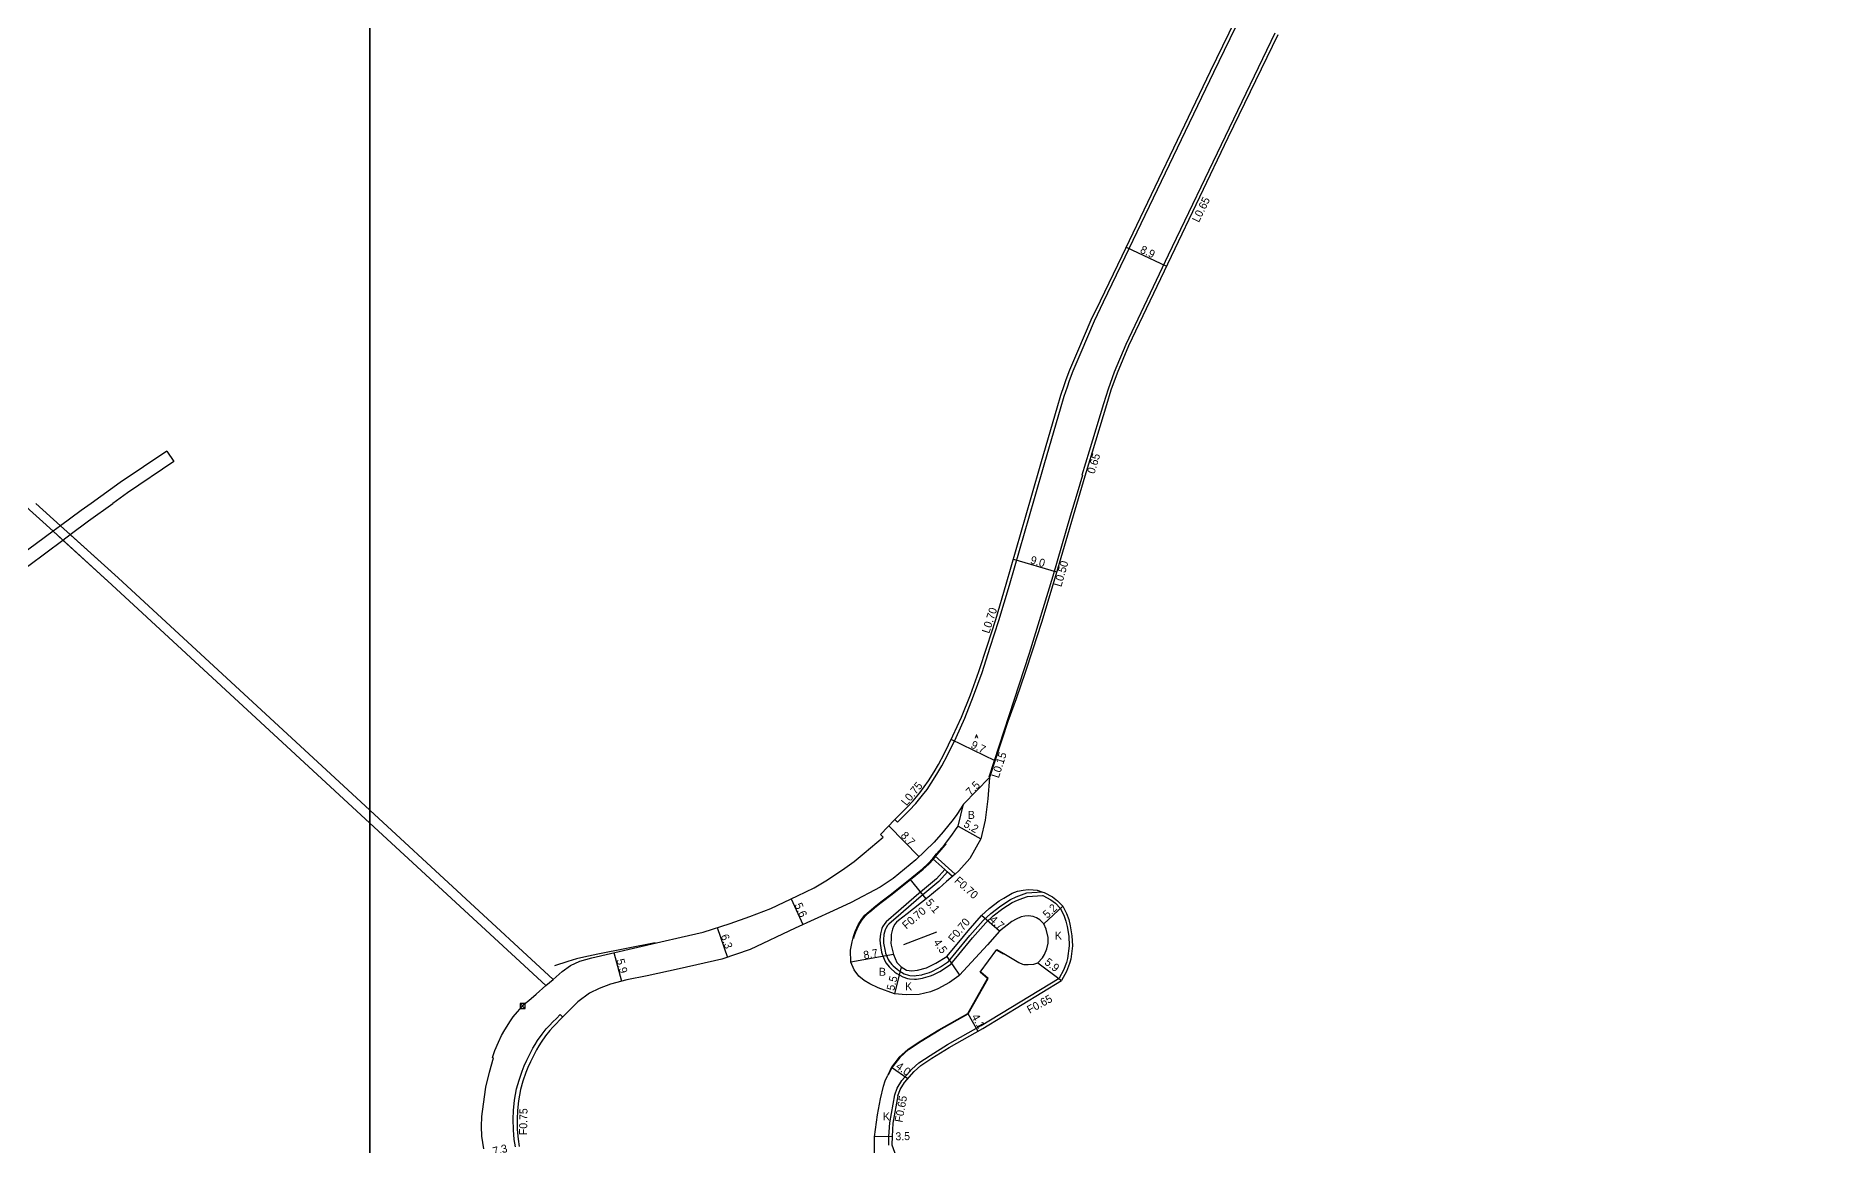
# Model space of a CAD drawing. Header units: metres. Extents: x -14400 to -12000, y -90000 to -87000.
# Drawn here: x -12866.8 to -12509.9, y -89775 to -89553.3 of the extents above; entities that cross this region are included whole.
import ezdxf

# ---------------------------------------------------------------- set-up
doc = ezdxf.new("R2010")
doc.units = ezdxf.units.M
doc.header["$LTSCALE"] = 2.5
for name, color, linetype in [('その他', 7, 'Continuous'), ('側溝・桝', 7, 'Continuous'), ('図郭', 7, 'Continuous'), ('幅員', 7, 'Continuous'), ('歩道・分離帯・安全施設', 7, 'Continuous'), ('舗装', 7, 'Continuous'), ('道路', 7, 'Continuous')]:
    doc.layers.add(name, color=color, linetype=linetype)
doc.styles.get("Standard").update_dxf_attribs({"font": ''})
doc.styles.add('YOKO_DECO', font='txt.shx', dxfattribs={"bigfont": 'extfont.shx'})
doc.styles.get('Standard').set_extended_font_data('@MS PGothic')

# ---------------------------------------------------------------- blocks, each defined once
blk = doc.blocks.new('910910')
blk.add_lwpolyline([(1, -1), (1, 1), (-1, 1), (-1, -1)], close=True)
for points in [[(-0.84, 0.84), (0.84, -0.84)], [(-0.84, -0.84), (0.84, 0.84)]]:
    blk.add_lwpolyline(points)

msp = doc.modelspace()

# ---------------------------------------------------------------- linework, layer by layer
at = {"layer": '側溝・桝'}
for points in [[(-12695.05, -89709.95), (-12694.51, -89710.48), (-12692.16, -89708.12), (-12690.85, -89706.72), (-12689.51, -89705.09), (-12688.62, -89703.93), (-12687.77, -89702.69), (-12686.65, -89700.89), (-12685.69, -89699.18), (-12684.54, -89697.05), (-12682.83, -89693.56), (-12681.06, -89689.7), (-12679.3, -89685.22), (-12677.59, -89680.53), (-12675.97, -89675.52), (-12674.24, -89670.13), (-12672.13, -89663.1), (-12667.15, -89645.8), (-12665.06, -89638.57), (-12661.94, -89627.84), (-12661.2, -89625.32), (-12660.57, -89623.45), (-12660.15, -89622.24), (-12659.4, -89620.28), (-12657.84, -89616.58), (-12655.13, -89610.3), (-12653.32, -89606.52), (-12648.98, -89597.52), (-12631.26, -89560.62), (-12614, -89524.98)], [(-12619.06, -89552.85), (-12629.05, -89573.47), (-12640.41, -89597.15), (-12648.91, -89615.01), (-12651.19, -89620.52), (-12652.44, -89623.93), (-12653.37, -89626.87), (-12656.24, -89636.3), (-12657.68, -89641.1), (-12657.55, -89641.14), (-12658.61, -89644.71), (-12660, -89649.3), (-12663.5, -89661.33), (-12668.23, -89676.74), (-12676.25, -89701.46), (-12676.1, -89701.5)], [(-12683.55, -89721.28), (-12684.58, -89720.36), (-12685.06, -89719.92), (-12687.48, -89717.75)], [(-12683.01, -89720.82), (-12687.03, -89717.2)], [(-12682.29, -89736.91), (-12679.53, -89733.58), (-12676.89, -89730.58), (-12675.41, -89729.2), (-12673.47, -89727.73), (-12671.61, -89726.52), (-12670.51, -89726.04), (-12669.49, -89725.61), (-12668.55, -89725.3), (-12665.54, -89725.1), (-12665.47, -89725.13), (-12663.88, -89725.94), (-12662.95, -89726.64), (-12662.02, -89727.62), (-12661.27, -89729.05), (-12660.88, -89730.26), (-12660.64, -89731.31), (-12660.3, -89733.23), (-12660.2, -89735.15), (-12660.52, -89737.67)], [(-12693.23, -89734.92), (-12686.65, -89732.39)], [(-12660.52, -89737.67), (-12660.75, -89738.49), (-12661.36, -89739.99), (-12662.23, -89741.64)], [(-12691.68, -89759.81), (-12690.27, -89758.56), (-12687.98, -89757.04), (-12684.51, -89754.9), (-12677.77, -89751.1), (-12662.23, -89741.64)], [(-12770.92, -89775.35), (-12771.14, -89773.87), (-12771.3, -89771.89), (-12771.33, -89769.78), (-12771.28, -89768.04), (-12771.07, -89766.01), (-12770.68, -89763.72), (-12770.17, -89761.97), (-12769.57, -89760.2), (-12769.13, -89759.15), (-12768.61, -89758.02), (-12768.16, -89757.1), (-12767.4, -89755.63), (-12766.95, -89754.85), (-12766.46, -89754.1), (-12765.57, -89752.84), (-12764.73, -89751.77), (-12764.09, -89751.06), (-12763.42, -89750.35), (-12762.72, -89749.65), (-12761.98, -89748.91), (-12761.46, -89749.42)], [(-12696.29, -89775.01), (-12696.27, -89773.25), (-12696.09, -89770.53), (-12695.07, -89764.95)]]:
    msp.add_lwpolyline(points, dxfattribs=at)
at = {"layer": '側溝・桝', "flags": 128}
for points in [[(-12685.06, -89719.92), (-12686.73, -89721.79), (-12690.72, -89725.13), (-12694.34, -89728.26), (-12696.78, -89730.35), (-12697.07, -89730.67), (-12697.51, -89731.36), (-12697.65, -89731.73), (-12697.92, -89732.79), (-12698.04, -89733.97), (-12698, -89734.71), (-12697.7, -89736.41), (-12697.57, -89736.84), (-12697.03, -89738.18), (-12696.79, -89738.61), (-12696.2, -89739.36), (-12695.89, -89739.69), (-12695.04, -89740.41), (-12694.63, -89740.7), (-12693.49, -89741.37), (-12692.51, -89741.71), (-12692.11, -89741.77), (-12691.13, -89741.83), (-12690.7, -89741.8), (-12689.53, -89741.63), (-12689.31, -89741.57), (-12687.91, -89741.15), (-12687.38, -89740.93), (-12686.05, -89740.27), (-12685.53, -89739.96), (-12683.86, -89738.8), (-12682.28, -89736.9)], [(-12684.54, -89720.39), (-12686.25, -89722.29), (-12690.26, -89725.66), (-12693.88, -89728.79), (-12696.29, -89730.85), (-12696.51, -89731.09), (-12696.88, -89731.68), (-12696.98, -89731.95), (-12697.23, -89732.92), (-12697.33, -89733.98), (-12697.3, -89734.63), (-12697.01, -89736.25), (-12696.91, -89736.6), (-12696.4, -89737.87), (-12696.2, -89738.22), (-12695.67, -89738.9), (-12695.41, -89739.18), (-12694.61, -89739.85), (-12694.25, -89740.11), (-12693.19, -89740.73), (-12692.34, -89741.03), (-12692.04, -89741.07), (-12691.13, -89741.13), (-12690.77, -89741.1), (-12689.68, -89740.95), (-12689.51, -89740.9), (-12688.15, -89740.49), (-12687.67, -89740.29), (-12686.39, -89739.65), (-12685.91, -89739.37), (-12684.34, -89738.28), (-12682.83, -89736.46), (-12680.07, -89733.13), (-12677.39, -89730.09), (-12675.86, -89728.67), (-12673.88, -89727.16), (-12671.95, -89725.91), (-12670.78, -89725.39), (-12669.74, -89724.96), (-12668.69, -89724.6), (-12665.58, -89724.4)], [(-12695.07, -89764.95), (-12694.56, -89763.58), (-12693.63, -89762.07), (-12691.68, -89759.81)]]:
    msp.add_lwpolyline(points, dxfattribs=at)
at = {"layer": '図郭'}
for points in [[(-13600, -90000), (-12800, -90000), (-12800, -89400), (-13600, -89400)], [(-12800, -90000), (-12000, -90000), (-12000, -89400), (-12800, -89400)]]:
    msp.add_lwpolyline(points, close=True, dxfattribs=at)
at = {"layer": '幅員'}
for points in [[(-12648.81, -89595.58), (-12640.78, -89599.4)], [(-12671.36, -89657.9), (-12662.71, -89660.45)], [(-12675.01, -89698.19), (-12683.77, -89693.91)], [(-12681.32, -89706.88), (-12676.1, -89701.5)], [(-12696.23, -89711.17), (-12690.2, -89717.39)], [(-12682.41, -89711.23), (-12677.87, -89713.76)], [(-12692.09, -89721.85), (-12688.83, -89725.78)], [(-12715.79, -89725.76), (-12713.47, -89730.91)], [(-12665.29, -89730.77), (-12661.48, -89727.23)], [(-12674.15, -89732.2), (-12677.7, -89729.12)], [(-12730.55, -89731.5), (-12728.51, -89737.46)], [(-12751.23, -89736.52), (-12749.71, -89742.24)], [(-12695.31, -89736.89), (-12703.88, -89738.41)], [(-12684.64, -89737.3), (-12682.1, -89741.02)], [(-12693.79, -89739.39), (-12695.12, -89744.73)], [(-12666.47, -89738.58), (-12661.74, -89742.1)], [(-12695.62, -89773.27), (-12699.12, -89773.34)]]:
    msp.add_lwpolyline(points, dxfattribs=at)
at = {"layer": '幅員', "flags": 128}
for points in [[(-12680.46, -89748.65), (-12678.44, -89752.22)], [(-12695.7, -89759.37), (-12692.43, -89761.67)]]:
    msp.add_lwpolyline(points, dxfattribs=at)
at = {"layer": '歩道・分離帯・安全施設'}
for points in [[(-12703.27, -89733.7), (-12703.16, -89733.32), (-12702.84, -89732.38), (-12702.24, -89731.06), (-12701.61, -89729.99), (-12700.93, -89729.17), (-12700.06, -89728.39), (-12698.75, -89727.26), (-12697.77, -89726.48), (-12695.61, -89724.87), (-12691.58, -89721.64), (-12689.4, -89719.87), (-12688.26, -89718.83), (-12687.35, -89717.84), (-12686.59, -89716.89), (-12684.99, -89715.08), (-12684.8, -89714.83)], [(-12743, -89734.55), (-12754.44, -89736.81), (-12757.25, -89737.41), (-12758.67, -89737.76), (-12760.45, -89738.27), (-12763.1, -89739.15)], [(-12674.61, -89736.01), (-12673.32, -89736.77)], [(-12694.09, -89757.47), (-12692.32, -89755.9), (-12689.79, -89754.22), (-12686.22, -89752.02), (-12680.38, -89748.72), (-12676.43, -89741.68), (-12677.89, -89740.39)], [(-12694.09, -89757.47), (-12695.61, -89759.42), (-12696.38, -89761.03)]]:
    msp.add_lwpolyline(points, dxfattribs=at)
at = {"layer": '舗装'}
for points in [[(-12693.79, -89739.39), (-12695.12, -89744.73)], [(-12695.62, -89773.27), (-12699.12, -89773.34)]]:
    msp.add_lwpolyline(points, dxfattribs=at)
at = {"layer": '道路'}
for points in [[(-12714.53, -89725.17), (-12711.19, -89723.58), (-12708.82, -89722.16), (-12705.5, -89719.99), (-12703.2, -89718.3), (-12701.19, -89716.67), (-12697.42, -89713.48), (-12697.91, -89712.9), (-12695.05, -89709.95), (-12692.7, -89707.59), (-12691.4, -89706.19), (-12690.05, -89704.57), (-12689.18, -89703.42), (-12688.33, -89702.18), (-12687.21, -89700.39), (-12686.34, -89698.94), (-12685.19, -89696.82), (-12683.43, -89693.22), (-12681.72, -89689.48), (-12679.96, -89685.01), (-12678.25, -89680.32), (-12676.63, -89675.31), (-12674.9, -89669.93), (-12672.79, -89662.9), (-12667.81, -89645.6), (-12665.72, -89638.37), (-12662.6, -89627.64), (-12661.86, -89625.12), (-12661.23, -89623.24), (-12660.81, -89622.03), (-12660.05, -89620.06), (-12658.49, -89616.36), (-12655.78, -89610.08), (-12653.97, -89606.29), (-12649.63, -89597.29), (-12631.92, -89560.4), (-12614.65, -89524.75)], [(-12618.48, -89553.12), (-12628.48, -89573.75), (-12639.84, -89597.43), (-12648.33, -89615.27), (-12650.6, -89620.76), (-12651.85, -89624.15), (-12652.77, -89627.08), (-12655.64, -89636.51), (-12657.07, -89641.3), (-12662.87, -89661.01), (-12665.72, -89670.54), (-12667.51, -89676.06), (-12669, -89680.53), (-12670.83, -89685.84), (-12672.44, -89690.32), (-12676.1, -89701.5)], [(-12840.59, -89636.31), (-12849.9, -89642.6), (-12855.72, -89646.77)], [(-12840.59, -89636.31), (-12839.19, -89638.38)], [(-12839.19, -89638.38), (-12848.47, -89644.65), (-12851.42, -89646.77)], [(-12869.43, -89646.77), (-12863.33, -89652.33), (-12861.4, -89654.09), (-12851.57, -89663.04), (-12800, -89710.64)], [(-12869.43, -89646.77), (-12863.33, -89652.33), (-12861.4, -89654.09), (-12851.57, -89663.04), (-12800, -89710.64)], [(-12869.43, -89646.77), (-12863.33, -89652.33), (-12851.57, -89663.04), (-12800, -89710.64)], [(-12800, -89708.06), (-12850.29, -89661.64), (-12861.84, -89651.24), (-12866.8, -89646.77)], [(-12866.8, -89646.77), (-12861.84, -89651.24), (-12859.91, -89652.97), (-12850.29, -89661.64), (-12800, -89708.06)], [(-12866.8, -89646.77), (-12861.84, -89651.24), (-12859.91, -89652.97), (-12850.29, -89661.64), (-12800, -89708.06)], [(-12855.72, -89646.77), (-12857.73, -89648.21), (-12861.84, -89651.24)], [(-12859.91, -89652.97), (-12856.26, -89650.23), (-12851.42, -89646.77)], [(-12863.33, -89652.33), (-12869.97, -89657.21), (-12881.12, -89667.46), (-12884.19, -89670.58), (-12887.55, -89672.66), (-12888.01, -89672.74), (-12888.64, -89672.51), (-12889.36, -89669.88), (-12890.94, -89667.18), (-12892.58, -89665.48), (-12894.62, -89664.25), (-12900.93, -89662.29), (-12917.85, -89657.53), (-12920.89, -89656.78), (-12924.87, -89655.88), (-12939.43, -89654.29), (-12952.72, -89655.64), (-12966.47, -89657.22)], [(-12861.84, -89651.24), (-12863.33, -89652.33)], [(-12909.57, -89701.63), (-12904.86, -89694.01), (-12903.48, -89692.06), (-12890.27, -89679.76), (-12879.07, -89669.65), (-12868.21, -89659.2), (-12861.4, -89654.09)], [(-12861.4, -89654.09), (-12859.91, -89652.97)], [(-12676.1, -89701.5), (-12676.46, -89705.79), (-12676.99, -89710.04), (-12677.87, -89713.76), (-12680.04, -89717.69), (-12682.29, -89720.2), (-12683.01, -89720.82), (-12684.76, -89722.33), (-12686.17, -89723.62), (-12688.47, -89725.49), (-12692.58, -89728.79), (-12694.31, -89730.08), (-12694.7, -89730.45), (-12695.05, -89730.83), (-12695.31, -89731.27), (-12695.54, -89731.85), (-12695.67, -89732.34), (-12695.76, -89732.89), (-12695.8, -89733.39), (-12695.82, -89733.85), (-12695.83, -89734.62), (-12695.79, -89735.05), (-12695.68, -89735.59), (-12695.31, -89736.89), (-12694.65, -89738.52), (-12693.79, -89739.39), (-12692.71, -89740), (-12691.68, -89740.14), (-12690.56, -89740.02), (-12688.7, -89739.59), (-12686.87, -89738.65), (-12684.64, -89737.3), (-12682.28, -89734.46), (-12680.37, -89732.16), (-12677.7, -89729.12), (-12676.18, -89727.7), (-12674.19, -89726.19), (-12673.29, -89725.61), (-12671.63, -89724.67), (-12671.08, -89724.43), (-12670.53, -89724.24), (-12669.39, -89724.01), (-12668.43, -89723.93), (-12667.38, -89723.95), (-12666.59, -89724.06), (-12665.45, -89724.45), (-12665.22, -89724.53), (-12663.54, -89725.38), (-12662.52, -89726.16), (-12661.48, -89727.23), (-12660.73, -89728.69), (-12660.3, -89729.87), (-12660, -89731.18), (-12659.65, -89733.16), (-12659.55, -89735.17), (-12659.88, -89737.8), (-12660.14, -89738.7), (-12660.77, -89740.27), (-12661.74, -89742.1)], [(-12800, -89710.64), (-12764.84, -89743.11), (-12763.36, -89741.88), (-12800, -89708.06)], [(-12800, -89708.06), (-12763.36, -89741.88)], [(-12800, -89708.06), (-12763.36, -89741.88)], [(-12681.32, -89706.88), (-12682.67, -89708.95), (-12683.4, -89709.9), (-12685.37, -89712.4), (-12687.18, -89714.47), (-12690.83, -89718), (-12695.41, -89721.69), (-12697.96, -89723.42), (-12703.82, -89726.48), (-12707.37, -89728.17), (-12715, -89731.6), (-12724, -89735.92), (-12729.61, -89737.84), (-12738.16, -89739.74), (-12744.59, -89741.14), (-12748.66, -89741.96), (-12751.9, -89742.82), (-12754.18, -89743.67), (-12756.12, -89744.63), (-12758.43, -89746.37), (-12761.94, -89749.9), (-12762.81, -89750.79), (-12763.44, -89751.41), (-12764.02, -89752.06), (-12764.86, -89753.13), (-12765.75, -89754.4), (-12766.23, -89755.14), (-12766.69, -89755.93), (-12767.45, -89757.4), (-12767.89, -89758.31), (-12768.42, -89759.44), (-12768.85, -89760.5), (-12769.43, -89762.2), (-12769.92, -89763.89), (-12770.3, -89766.12), (-12770.5, -89768.09), (-12770.55, -89769.79), (-12770.53, -89771.85), (-12770.37, -89773.78), (-12770.16, -89775.22)], [(-12682.41, -89711.23), (-12681.32, -89706.88)], [(-12800, -89710.64), (-12764.84, -89743.11)], [(-12800, -89710.64), (-12764.84, -89743.11)], [(-12669.52, -89738.81), (-12669.25, -89738.86), (-12668.39, -89738.89), (-12667.26, -89738.81), (-12666.47, -89738.58), (-12665.54, -89737.56), (-12665.14, -89736.87), (-12664.69, -89735.75), (-12664.41, -89734.61), (-12664.39, -89733.48), (-12664.78, -89731.85), (-12665.29, -89730.77), (-12666.05, -89730), (-12666.73, -89729.57), (-12667.43, -89729.3), (-12668.35, -89729.15), (-12669.05, -89729.21), (-12669.78, -89729.4), (-12670.77, -89729.82), (-12671.64, -89730.32), (-12674.15, -89732.2), (-12676.5, -89734.98), (-12682.1, -89741.02), (-12682.28, -89741.15), (-12684.14, -89742.47), (-12686.45, -89743.73), (-12687.94, -89744.37), (-12690.17, -89744.88), (-12692.81, -89744.98), (-12695.12, -89744.73), (-12698.4, -89743.56), (-12700.03, -89742.74), (-12701.2, -89742.07), (-12702.23, -89741.2), (-12703.19, -89739.97), (-12703.88, -89738.41), (-12703.89, -89736.05), (-12703.61, -89734.39), (-12703.31, -89733.27), (-12702.98, -89732.33), (-12702.37, -89730.99), (-12701.73, -89729.9), (-12701.04, -89729.06), (-12700.16, -89728.27), (-12698.85, -89727.14), (-12697.86, -89726.36), (-12695.7, -89724.76), (-12691.68, -89721.52), (-12689.5, -89719.76), (-12688.37, -89718.72), (-12687.47, -89717.74), (-12686.7, -89716.79), (-12685.1, -89714.98), (-12683.64, -89713.02), (-12682.96, -89712.01), (-12682.41, -89711.23)], [(-12763.36, -89741.88), (-12761.59, -89740.3), (-12759.87, -89739.11), (-12758.02, -89738.21), (-12755.6, -89737.53), (-12751.91, -89736.68), (-12741.82, -89734.39), (-12737.75, -89733.45), (-12733.39, -89732.41), (-12727.96, -89730.67), (-12724.07, -89729.33), (-12719.86, -89727.67), (-12714.53, -89725.17)], [(-12694.16, -89757.4), (-12692.38, -89755.82), (-12689.84, -89754.14), (-12686.27, -89751.93), (-12680.46, -89748.65), (-12676.55, -89741.7), (-12678.03, -89740.4), (-12674.64, -89735.88), (-12673.27, -89736.68)], [(-12673.27, -89736.68), (-12670.26, -89738.51), (-12669.52, -89738.81)], [(-12777.23, -89775.73), (-12777.63, -89773.22), (-12777.71, -89771.29), (-12777.59, -89769.28), (-12777.32, -89766.81), (-12776.85, -89763.39), (-12776.1, -89760.41), (-12775.31, -89757.53), (-12775.48, -89757.48), (-12775.03, -89756.06), (-12774.32, -89754.38), (-12773.67, -89753.08), (-12772.99, -89751.93), (-12771.91, -89750.17), (-12771.34, -89749.38), (-12770.48, -89748.32), (-12769.08, -89746.76), (-12768.23, -89746.09), (-12766.78, -89744.79), (-12764.84, -89743.11)], [(-12691.21, -89760.27), (-12689.88, -89759.08), (-12687.63, -89757.59), (-12684.18, -89755.46), (-12677.44, -89751.66), (-12661.74, -89742.1)], [(-12694.16, -89757.4), (-12695.7, -89759.37), (-12696.47, -89760.99)], [(-12699.19, -89777.89), (-12699.13, -89775.31), (-12699.12, -89773.34), (-12698.51, -89768.91), (-12697.93, -89765.72), (-12697.32, -89763.2), (-12697.02, -89762.12), (-12696.47, -89760.99)], [(-12694.45, -89765.13), (-12695.44, -89770.61), (-12695.62, -89773.27), (-12695.64, -89774.9), (-12694.62, -89777.88), (-12693.36, -89781.62)]]:
    msp.add_lwpolyline(points, dxfattribs=at)
at = {"layer": '道路', "flags": 128}
msp.add_lwpolyline([(-12694.45, -89765.13), (-12693.97, -89763.86), (-12693.11, -89762.45), (-12691.21, -89760.27)], dxfattribs=at)

# ---------------------------------------------------------------- block references
at = {"layer": 'その他', "xscale": 0.5, "yscale": 0.5, "zscale": 0.5}
msp.add_blockref('910910', (-12769.48, -89747.2, 272.95), dxfattribs=at)

# ---------------------------------------------------------------- texts
at = {"layer": '側溝・桝'}
for s, rotation, p in [('L0.65', 64, (-12634.28, -89590.76)), ('0.65', 73, (-12655.15, -89640.97)), ('L0.50', 74, (-12661.78, -89663.55)), ('L0.70', 71.8496, (-12676.2, -89672.87)), ('L0.15', 72, (-12674.29, -89701.76)), ('L0.75', 51, (-12692.7, -89707.3)), ('F0.70', 318.0366, (-12683.28, -89722.34)), ('F0.70', 40.5433, (-12692.75, -89731.94)), ('F0.70', 50.3411, (-12683.32, -89734.59)), ('F0.65', 28.1611, (-12668.11, -89748.75)), ('F0.65', 79.685, (-12693.55, -89770.53)), ('F0.75', 89, (-12768.58, -89772.99))]:
    msp.add_text(s, height=1.6, rotation=rotation, dxfattribs=at).set_placement(p)
at = {"layer": '幅員'}
for s, rotation, p in [('8.9', 335, (-12646.16, -89596.61)), ('9.0', 344, (-12668.09, -89658.74)), ('9.7', 334, (-12680.02, -89695.51)), ('7.5', 45.8528, (-12679.9, -89705.27)), ('8.7', 314, (-12694.01, -89713.25)), ('5.2', 330.8353, (-12681.45, -89711.28)), ('5.6', 294, (-12715.16, -89726.99)), ('5.1', 309.7339, (-12689, -89726.56)), ('5.2', 42.8872, (-12664.58, -89729.77)), ('4.7', 319.1353, (-12676.25, -89730.17)), ('6.3', 289, (-12729.89, -89733.15)), ('4.5', 304.305, (-12687.41, -89734.47)), ('5.9', 285, (-12750.74, -89737.98)), ('8.7', 10.0302, (-12701.18, -89737.83)), ('5.9', 323.3248, (-12665.27, -89738.73)), ('5.5', 76.0663, (-12695.19, -89744.23)), ('4.1', 299.4658, (-12679.79, -89749.32)), ('4.0', 324.8749, (-12695, -89759.56)), ('3.5', 1.13, (-12694.92, -89774.02)), ('7.3', 14, (-12775.21, -89777.02))]:
    msp.add_text(s, height=1.6, rotation=rotation, dxfattribs=at).set_placement(p)
at = {"layer": '舗装', "style": 'YOKO_DECO'}
msp.add_text('A', height=0.75, dxfattribs=at).set_placement((-12679.04, -89693.68, 274.02))
at = {"layer": '舗装'}
for s, p in [('B', (-12680.46, -89709.8)), ('K', (-12663.06, -89733.91)), ('B', (-12698.23, -89741.15)), ('K', (-12693.01, -89744.04)), ('K', (-12697.44, -89770.05))]:
    msp.add_text(s, height=1.6, dxfattribs=at).set_placement(p)

doc.saveas('drawing.dxf')
